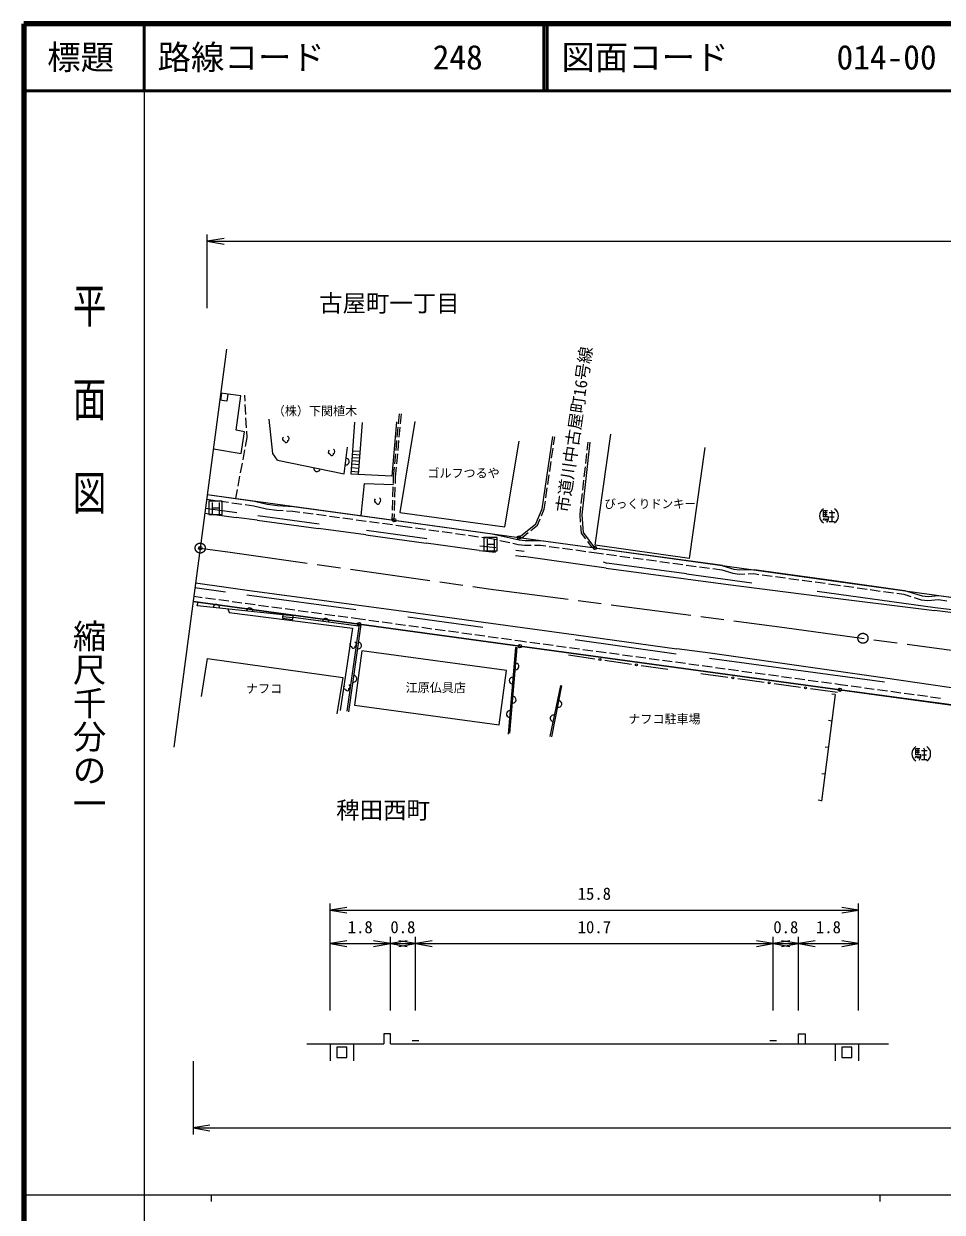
# Model space of a CAD drawing. Units: millimetres, scale not verified, with parts at other scales. Extents: x 40000 to 680000, y 20000 to 380000.
# Drawn here: x 40000 to 177322, y 202409 to 380000 of the extents above; entities that cross this region are included whole.
import ezdxf
from ezdxf.enums import TextEntityAlignment as Align

# ---------------------------------------------------------------- set-up
doc = ezdxf.new("R2010")
doc.units = ezdxf.units.MM
doc.header["$LTSCALE"] = 1000
doc.header["$PDMODE"] = 32
doc.header["$PDSIZE"] = 500
doc.linetypes.add('CHAIN', pattern=[18.5, 12, -1.5, 3.5, -1.5])
for name, color, linetype, lineweight in [('M-BGD', 7, 'Continuous', 25), ('M-BMK', 2, 'CHAIN', 13), ('M-BMK-HTXT', 7, 'Continuous', 13), ('M-BMK-OTRS', 5, 'Continuous', 25), ('M-BMK-ROW', 30, 'Continuous', 25), ('M-STR-HTXT', 7, 'Continuous', 13), ('M-STR-STRC', 7, 'Continuous', 25), ('M-TTL', 2, 'Continuous', 140), ('M-TTL-BAND', 7, 'Continuous', 25), ('M-TTL-LINE', 7, 'Continuous', 50)]:
    doc.layers.add(name, color=color, linetype=linetype, lineweight=lineweight)
doc.layers.add('M-OTRS', color=6, linetype='Continuous')
doc.layers.add('M-TTL-TXT', color=7, linetype='Continuous')
doc.styles.add('@ＭＳ ゴシック', font='')
doc.styles.add('ＭＳ ゴシック', font='')
doc.styles.get('@ＭＳ ゴシック').set_extended_font_data('@MS Gothic')
doc.styles.get('ＭＳ ゴシック').set_extended_font_data('MS Gothic')

# ---------------------------------------------------------------- blocks, each defined once
blk = doc.blocks.new('open_arrow')
at = {"color": 0, "linetype": 'Continuous', "lineweight": -2}
blk.add_lwpolyline([(7.5, 1.25), (0, 0), (7.5, -1.25)], dxfattribs=at)

msp = doc.modelspace()

# ---------------------------------------------------------------- linework, layer by layer
at = {"layer": 'M-BGD'}
for p, q in [((70371, 323596), (69317, 323737)), ((69567, 324797), (69422, 323723)), ((72433, 324404), (69460, 324816)), ((70516, 324670), (70371, 323596)), ((71743, 319262), (72433, 324404)), ((73082, 323603), (73029, 324524)), ((73197, 321607), (73111, 323104)), ((96019, 320229), (96156, 321733)), ((96318, 320206), (96455, 321706)), ((73312, 319610), (73226, 321107)), ((77215, 315796), (76688, 320895)), ((88927, 312707), (89511, 320457)), ((90038, 312649), (90622, 320399)), ((95724, 320499), (95019, 312389)), ((95837, 318237), (95974, 319731)), ((96136, 318215), (96273, 319708)), ((98487, 320552), (96205, 306948)), ((72992, 319028), (71743, 319262)), ((72488, 315793), (72992, 319028)), ((73141, 316814), (73395, 318190)), ((73395, 318190), (73341, 319111)), ((117515, 307535), (119092, 318317)), ((119213, 317069), (119389, 318274)), ((125442, 302084), (127786, 318670)), ((68350, 316472), (72488, 315793)), ((72779, 314847), (73051, 316322)), ((89190, 316202), (90299, 316118)), ((95656, 316246), (95792, 317739)), ((95955, 316223), (96091, 317717)), ((111945, 304824), (114073, 317608)), ((118923, 315090), (119140, 316574)), ((123465, 306627), (124692, 317462)), ((124257, 316287), (124394, 317496)), ((139528, 300093), (141872, 316679)), ((72418, 312880), (72689, 314355)), ((77960, 314806), (77215, 315796)), ((89078, 314720), (90188, 314637)), ((89115, 315199), (90224, 315115)), ((89151, 315686), (90261, 315602)), ((95474, 314254), (95610, 315748)), ((95773, 314231), (95909, 315725)), ((118634, 313111), (118851, 314595)), ((124032, 314300), (124201, 315791)), ((95019, 312389), (88927, 312707)), ((88960, 313147), (90069, 313063)), ((89000, 313680), (90109, 313596)), ((89042, 314238), (90151, 314154)), ((95291, 312252), (95428, 313756)), ((95591, 312234), (95728, 313733)), ((118345, 311132), (118562, 312616)), ((123807, 312313), (123976, 313803)), ((72056, 310913), (72327, 312388)), ((90429, 306501), (90946, 311302)), ((90946, 311302), (95258, 311158)), ((95203, 309309), (95248, 310808)), ((95263, 311308), (95291, 312252)), ((95562, 311278), (95591, 312234)), ((123582, 310326), (123751, 311816)), ((67443, 309647), (74514, 308650)), ((71712, 309045), (71965, 310421)), ((95502, 309279), (95547, 310778)), ((118055, 309153), (118272, 310637)), ((123357, 308338), (123526, 309829)), ((71843, 306915), (67165, 307558)), ((67350, 308953), (68640, 308771)), ((69135, 308701), (70620, 308492)), ((71115, 308422), (72601, 308213)), ((73096, 308143), (74385, 307961)), ((74385, 307961), (76274, 307518)), ((74514, 308650), (76398, 308208)), ((76274, 307518), (77858, 307320)), ((76398, 308208), (77923, 308018)), ((77858, 307320), (78803, 307264)), ((77923, 308018), (80315, 307875)), ((79302, 307234), (80247, 307178)), ((80315, 307875), (96758, 305640)), ((95143, 307309), (95188, 308809)), ((95442, 307279), (95487, 308779)), ((116545, 305262), (117515, 307535)), ((117397, 306494), (117807, 307453)), ((117807, 307453), (117983, 308658)), ((123164, 306633), (123301, 307841)), ((159593, 306306), (159593, 307244)), ((159593, 307244), (160178, 307244)), ((159891, 307244), (159891, 306306)), ((160712, 307308), (160886, 307014)), ((74985, 306507), (84172, 305283)), ((80247, 307178), (81271, 307039)), ((81766, 306972), (83252, 306770)), ((83748, 306702), (85234, 306500)), ((85730, 306433), (87216, 306231)), ((87711, 306163), (89198, 305961)), ((89693, 305894), (91180, 305692)), ((91675, 305625), (93161, 305423)), ((95099, 305865), (95128, 306810)), ((95398, 305824), (95427, 306780)), ((96205, 306948), (111945, 304824)), ((96758, 305640), (110038, 303779)), ((116792, 305076), (117201, 306035)), ((123248, 305508), (123164, 306633)), ((123662, 303994), (123465, 306627)), ((159596, 306070), (159478, 305780)), ((159593, 306953), (160123, 306953)), ((159593, 306658), (160120, 306658)), ((160301, 306306), (159593, 306306)), ((159713, 306072), (159774, 305780)), ((159889, 306070), (159948, 305781)), ((160007, 306070), (160124, 305835)), ((160010, 305604), (160120, 305543)), ((160120, 305543), (160243, 305711)), ((160243, 305711), (160301, 306002)), ((160301, 306002), (160301, 306306)), ((160418, 305601), (161232, 305601)), ((160421, 306953), (161242, 306953)), ((160421, 306953), (161236, 306953)), ((160479, 306306), (161177, 306306)), ((160825, 306953), (160825, 305601)), ((91231, 304342), (100285, 303076)), ((93657, 305355), (95143, 305153)), ((95639, 305086), (96662, 304947)), ((96662, 304947), (98089, 304747)), ((98584, 304677), (100070, 304469)), ((100565, 304400), (102050, 304191)), ((102546, 304122), (104031, 303914)), ((104526, 303844), (106012, 303636)), ((110038, 303779), (114060, 302897)), ((110038, 303779), (117327, 302780)), ((114039, 303231), (116545, 305262)), ((114447, 303175), (115425, 303968)), ((115814, 304283), (116792, 305076)), ((123370, 303885), (123285, 305010)), ((124020, 303013), (123370, 303885)), ((125385, 301684), (123662, 303994)), ((106507, 303567), (107992, 303358)), ((108171, 301996), (110604, 301735)), ((108488, 303289), (109915, 303089)), ((109915, 303089), (110703, 302916)), ((111192, 302809), (112657, 302488)), ((113145, 302381), (113934, 302208)), ((113934, 302208), (114907, 302066)), ((114060, 302897), (114956, 302766)), ((114907, 302066), (115844, 302071)), ((114956, 302766), (117327, 302780)), ((116344, 302074), (117282, 302080)), ((117282, 302080), (118066, 301973)), ((117327, 302780), (125385, 301684)), ((118562, 301906), (120048, 301704)), ((124969, 301741), (124319, 302612)), ((139528, 300093), (125442, 302084)), ((113577, 301318), (114809, 301193)), ((120543, 301636), (122030, 301434)), ((122525, 301367), (124011, 301165)), ((124507, 301097), (125291, 300990)), ((125291, 300990), (126655, 300805)), ((125385, 301684), (144462, 299095)), ((127150, 300738), (128636, 300536)), ((129132, 300469), (130618, 300267)), ((131114, 300200), (132600, 299998)), ((126610, 299619), (127158, 299412)), ((139073, 297805), (127158, 299412)), ((133096, 299931), (134582, 299729)), ((135077, 299662), (136564, 299460)), ((137059, 299393), (138546, 299191)), ((139041, 299124), (140527, 298922)), ((141023, 298855), (142509, 298653)), ((143005, 298586), (144368, 298401)), ((144368, 298401), (146026, 297901)), ((144542, 298975), (146151, 298489)), ((146151, 298489), (147017, 298379)), ((147017, 298379), (149201, 298432)), ((149201, 298432), (161158, 296814)), ((139073, 297805), (148868, 296480)), ((146026, 297901), (146986, 297778)), ((146986, 297778), (147827, 297799)), ((148327, 297810), (149168, 297831)), ((149168, 297831), (149919, 297729)), ((150415, 297662), (151901, 297461)), ((152397, 297394), (153883, 297193)), ((154379, 297126), (155865, 296925)), ((156361, 296857), (157847, 296656)), ((158343, 296589), (159829, 296388)), ((161158, 296814), (171700, 295333)), ((65594, 295748), (70171, 295136)), ((176252, 292706), (158632, 295178)), ((160325, 296321), (161076, 296220)), ((161076, 296220), (162113, 296074)), ((162608, 296004), (164094, 295796)), ((164589, 295726), (166074, 295517)), ((166569, 295448), (168055, 295239)), ((168550, 295170), (170035, 294961)), ((170530, 294891), (171568, 294746)), ((171700, 295333), (174313, 294514)), ((90134, 290293), (65317, 293667)), ((66678, 294239), (65416, 294410)), ((68660, 293969), (67173, 294171)), ((70642, 293700), (69155, 293902)), ((72623, 293430), (71137, 293633)), ((74605, 293161), (73119, 293363)), ((73328, 294681), (89672, 292465)), ((76587, 292892), (75100, 293094)), ((171568, 294746), (172641, 294409)), ((173118, 294260), (174192, 293923)), ((174192, 293923), (175189, 293822)), ((174313, 294514), (175195, 294424)), ((175189, 293822), (176775, 293955)), ((175195, 294424), (176790, 294558)), ((176775, 293955), (178012, 293786)), ((176790, 294558), (207620, 290363)), ((70517, 292552), (70724, 292024)), ((70724, 292024), (89137, 289690)), ((78569, 292622), (77082, 292824)), ((78759, 291839), (78671, 291173)), ((78708, 291450), (80257, 291282)), ((78744, 291724), (80284, 291558)), ((80550, 292353), (79064, 292555)), ((80230, 291004), (80291, 291631)), ((90092, 289998), (80259, 291274)), ((82532, 292083), (81046, 292285)), ((84514, 291814), (83028, 292016)), ((86496, 291544), (85009, 291746)), ((88477, 291275), (86991, 291477)), ((97412, 291385), (108656, 289821)), ((186643, 291507), (176252, 292706)), ((78671, 291173), (80230, 291004)), ((89137, 289690), (87298, 277358)), ((90134, 290293), (88283, 277265)), ((88580, 277186), (90437, 290251)), ((90235, 291036), (88973, 291208)), ((114185, 286995), (90134, 290293)), ((91115, 290915), (90235, 291036)), ((93097, 290644), (91610, 290847)), ((95078, 290372), (93592, 290576)), ((97059, 290100), (95573, 290304)), ((99041, 289828), (97555, 290032)), ((101022, 289557), (99536, 289761)), ((103004, 289285), (101518, 289489)), ((104985, 289013), (103499, 289217)), ((106967, 288742), (105481, 288945)), ((108948, 288470), (107462, 288674)), ((110930, 288198), (109444, 288402)), ((112911, 287926), (111425, 288130)), ((114287, 287738), (113406, 287859)), ((115166, 287618), (114287, 287738)), ((122465, 287968), (137527, 285867)), ((90535, 286290), (89441, 278172)), ((112190, 283371), (90535, 286290)), ((113513, 286820), (112409, 273850)), ((112678, 274008), (113790, 286796)), ((113513, 286820), (113790, 286796)), ((162019, 280483), (114185, 286995)), ((117147, 287348), (115661, 287551)), ((119129, 287079), (117643, 287281)), ((121111, 286809), (119625, 287011)), ((123093, 286539), (121606, 286741)), ((125074, 286269), (123588, 286472)), ((127056, 285999), (125570, 286202)), ((129038, 285730), (127551, 285932)), ((66555, 279482), (67483, 285162)), ((67483, 285162), (87691, 282329)), ((121438, 285700), (125406, 285122)), ((126890, 284906), (130848, 284330)), ((131019, 285460), (129533, 285662)), ((133001, 285190), (131515, 285392)), ((134983, 284920), (133497, 285123)), ((136965, 284651), (135478, 284853)), ((138946, 284381), (137460, 284583)), ((140928, 284111), (139442, 284313)), ((142502, 285203), (168684, 281645)), ((111095, 275253), (112190, 283371)), ((132333, 284114), (136300, 283537)), ((141242, 282934), (145252, 282379)), ((142910, 283841), (141424, 284044)), ((144892, 283571), (143405, 283774)), ((146873, 283302), (145387, 283504)), ((148855, 283032), (147369, 283234)), ((150837, 282762), (149350, 282964)), ((152818, 282492), (151332, 282695)), ((154800, 282223), (153314, 282425)), ((87691, 282329), (86823, 276860)), ((120224, 281104), (118650, 273497)), ((118972, 273456), (120460, 281053)), ((120224, 281104), (120460, 281053)), ((146738, 282174), (150700, 281626)), ((152186, 281421), (156149, 280873)), ((156782, 281953), (155296, 282155)), ((158764, 281683), (157277, 281885)), ((157634, 280667), (161644, 280113)), ((160745, 281413), (159259, 281616)), ((162120, 281226), (161241, 281346)), ((163203, 281078), (162120, 281226)), ((165185, 280808), (163698, 281011)), ((167166, 280537), (165680, 280740)), ((161319, 279772), (159284, 263858)), ((161319, 279772), (160823, 279835)), ((192423, 276334), (162019, 280483)), ((169148, 280267), (167662, 280470)), ((171130, 279997), (169643, 280199)), ((173111, 279726), (171625, 279929)), ((175093, 279456), (173607, 279659)), ((177074, 279185), (175588, 279388)), ((89441, 278172), (111095, 275253)), ((160811, 275804), (160315, 275867)), ((160304, 271836), (159808, 271900)), ((173396, 270782), (173396, 271720)), ((173396, 271720), (173981, 271720)), ((173693, 271720), (173693, 270782)), ((174514, 271784), (174689, 271490)), ((173398, 270546), (173281, 270256)), ((173396, 271429), (173926, 271429)), ((173396, 271135), (173923, 271135)), ((174104, 270782), (173396, 270782)), ((173516, 270548), (173576, 270256)), ((173692, 270546), (173751, 270257)), ((173809, 270546), (173927, 270311)), ((173813, 270080), (173923, 270019)), ((173923, 270019), (174046, 270187)), ((174046, 270187), (174104, 270478)), ((174104, 270478), (174104, 270782)), ((174220, 270077), (175035, 270077)), ((174223, 271429), (175045, 271429)), ((174223, 271429), (175038, 271429)), ((174282, 270782), (174980, 270782)), ((174628, 271429), (174628, 270077)), ((159797, 267868), (159301, 267932)), ((159289, 263901), (158793, 263964)), ((82310, 227550), (93810, 227550)), ((85810, 227550), (85810, 225050)), ((89310, 227550), (89310, 225050)), ((94810, 229050), (93810, 229050)), ((93810, 229050), (93810, 227550)), ((94810, 227550), (94810, 229050)), ((94810, 227550), (98560, 227550)), ((98060, 228050), (99060, 228050)), ((98560, 227550), (152060, 227550)), ((151560, 228050), (152560, 228050)), ((152060, 227550), (155810, 227550)), ((155810, 227550), (155810, 229050)), ((155810, 229050), (156810, 229050)), ((155810, 227550), (169310, 227550)), ((156810, 229050), (156810, 227550)), ((161310, 227550), (161310, 225050)), ((164810, 227550), (164810, 225050)), ((86810, 227050), (86810, 225550)), ((88310, 227050), (86810, 227050)), ((86810, 225550), (88310, 225550)), ((88310, 225550), (88310, 227050)), ((162310, 227050), (162310, 225550)), ((163810, 227050), (162310, 227050)), ((162310, 225550), (163810, 225550)), ((163810, 225550), (163810, 227050))]:
    msp.add_line(p, q, dxfattribs=at)
for points in [[(77960, 314806), (87924, 312755), (88415, 316721)], [(78736, 291668), (65944, 293044), (66067, 293565)]]:
    msp.add_lwpolyline(points, dxfattribs=at)
for centre in [(126148, 285014), (131590, 284222), (145995, 282277), (151443, 281523), (156891, 280770)]:
    msp.add_circle(centre, 150, dxfattribs=at)
for centre, radius, start, end in [((78979, 317950), 299, 122.3399, 266.17333), ((79376, 318012), 299, 291.60973, 75.44317), ((79225, 317676), 267, 185.42012, 12.36294), ((85816, 316008), 299, 122.3399, 266.17333), ((86213, 316070), 299, 291.60973, 75.44317), ((86062, 315735), 267, 185.42012, 12.36294), ((88149, 314568), 500, 262.94614, 82.94614), ((83837, 313596), 500, 168.37226, 348.37226), ((93106, 308797), 299, 291.60973, 75.44317), ((92709, 308735), 299, 122.3399, 266.17333), ((92955, 308462), 267, 185.42012, 12.36294), ((160253, 306453), 1264, 123.85503, 236.14497), ((160524, 306453), 1264, 303.85503, 56.14497), ((68794, 292737), 500, 353.86123, 173.86123), ((73765, 292202), 500, 353.86123, 173.86123), ((85133, 290641), 500, 352.60541, 172.60541), ((89030, 287223), 299, 122.3399, 266.17333), ((89276, 286950), 267, 185.42012, 12.36294), ((89426, 287285), 299, 291.60973, 75.44317), ((89987, 287086), 500, 261.91218, 81.91218), ((113545, 283970), 500, 265.02721, 85.02721), ((89283, 282136), 500, 261.91218, 81.91218), ((88114, 280868), 299, 122.3399, 266.17333), ((88360, 280595), 267, 185.42012, 12.36294), ((88510, 280930), 299, 291.60973, 75.44317), ((113089, 281838), 500, 85.13578, 265.13578), ((113111, 278989), 500, 265.02721, 85.02721), ((119933, 278363), 500, 258.91631, 78.91631), ((112665, 276856), 500, 85.13578, 265.13578), ((119211, 276208), 500, 78.30318, 258.30318), ((174056, 270929), 1264, 123.85503, 236.14497), ((174327, 270929), 1264, 303.85503, 56.14497)]:
    msp.add_arc(centre, radius, start, end, dxfattribs=at)
at = {"layer": 'M-BMK'}
for p, q in [((66379, 301652), (70510, 301095)), ((70510, 301095), (109486, 295587)), ((109486, 295587), (153735, 289767)), ((153735, 289767), (235997, 278601))]:
    msp.add_line(p, q, dxfattribs=at)
for centre in [(66379, 301652), (165466, 288175)]:
    msp.add_circle(centre, 750, dxfattribs=at)
at = {"layer": 'M-BMK-OTRS'}
for p, q in [((70335, 331390), (66379, 301652)), ((66379, 301652), (62424, 271914))]:
    msp.add_line(p, q, dxfattribs=at)
at = {"layer": 'M-BMK-ROW'}
for points in [[(67443, 309647), (95398, 305824), (114039, 303231), (125385, 301684), (176790, 294558), (248247, 284712), (282606, 280168)], [(65317, 293667), (90134, 290293), (114185, 286995), (162019, 280483), (227461, 271532), (260230, 267107), (330116, 257372)]]:
    msp.add_lwpolyline(points, dxfattribs=at)
for centre in [(95398, 305824), (114039, 303231), (125385, 301684), (90134, 290293), (114185, 286995), (162019, 280483)]:
    msp.add_circle(centre, 250, dxfattribs=at)
at = {"layer": 'M-OTRS'}
msp.add_point((66379, 301652), dxfattribs=at)
at = {"layer": 'M-STR-HTXT'}
for p, q in [((67443, 337500), (67443, 348500)), ((67443, 347500), (533765, 347500)), ((85810, 232550), (85810, 248550)), ((85810, 247550), (164810, 247550)), ((164810, 232550), (164810, 248550)), ((94810, 232550), (94810, 243550)), ((98560, 232550), (98560, 243550)), ((152060, 232550), (152060, 243550)), ((155810, 232550), (155810, 243550)), ((85810, 242550), (94810, 242550)), ((94810, 242550), (98560, 242550)), ((98560, 242550), (152060, 242550)), ((152060, 242550), (155810, 242550)), ((155810, 242550), (164810, 242550)), ((65317, 225000), (65317, 214000)), ((65317, 215000), (374971, 215000))]:
    msp.add_line(p, q, dxfattribs=at)
at = {"layer": 'M-STR-STRC'}
for p, q in [((69676, 308655), (67676, 308655)), ((67676, 308655), (67676, 306655)), ((68216, 306740), (68216, 308440)), ((68216, 307655), (69208, 307655)), ((69208, 308451), (69208, 306746)), ((69676, 306655), (69676, 308655)), ((67073, 306865), (71751, 306231)), ((67676, 306655), (69676, 306655)), ((74892, 305813), (71751, 306231)), ((74892, 305813), (84079, 304589)), ((91134, 303649), (84079, 304589)), ((91134, 303649), (100188, 302383)), ((108096, 301300), (100188, 302383)), ((110776, 303224), (108776, 303224)), ((108776, 303224), (108776, 301224)), ((109316, 301308), (109316, 303008)), ((109316, 302224), (110308, 302224)), ((110308, 303019), (110308, 301314)), ((110776, 301224), (110776, 303224)), ((108096, 301300), (110529, 301039)), ((108776, 301224), (110776, 301224)), ((113496, 300522), (114727, 300397)), ((127058, 298669), (114727, 300397)), ((127058, 298669), (138973, 297062)), ((138973, 297062), (145299, 296206)), ((65686, 296442), (70264, 295829)), ((70264, 295829), (73422, 295375)), ((73422, 295375), (89766, 293159)), ((145299, 296206), (158572, 294509)), ((89766, 293159), (97515, 292128)), ((158572, 294509), (176183, 292312)), ((97515, 292128), (108759, 290564)), ((186605, 291004), (176183, 292312)), ((108759, 290564), (122568, 288711)), ((122568, 288711), (137630, 286610)), ((142605, 285963), (137630, 286610)), ((168767, 282226), (142605, 285963)), ((180738, 280488), (168767, 282226))]:
    msp.add_line(p, q, dxfattribs=at)
at = {"layer": 'M-TTL'}
for p, q in [((40000, 380000), (40000, 20000)), ((680000, 380000), (40000, 380000))]:
    msp.add_line(p, q, dxfattribs=at)
at = {"layer": 'M-TTL-BAND'}
for p, q in [((58000, 370000), (58000, 20000)), ((40000, 205000), (579000, 205000)), ((68000, 205000), (68000, 204000)), ((168000, 205000), (168000, 204000))]:
    msp.add_line(p, q, dxfattribs=at)
at = {"layer": 'M-TTL-LINE'}
for p, q in [((58000, 380000), (58000, 370000)), ((117750, 380000), (117750, 370000)), ((118250, 380000), (118250, 370000)), ((40000, 370000), (680000, 370000))]:
    msp.add_line(p, q, dxfattribs=at)

# ---------------------------------------------------------------- block references
at = {"layer": 'M-STR-HTXT', "xscale": 333, "yscale": 333}
for p in [(67443, 347500), (85810, 247550), (85810, 242550), (94810, 242550), (98560, 242550), (152060, 242550), (155810, 242550), (65317, 215000)]:
    msp.add_blockref('open_arrow', p, dxfattribs=at)
at = {"layer": 'M-STR-HTXT', "xscale": 333, "yscale": 333, "rotation": 180}
for p in [(164810, 247550), (94810, 242550), (98560, 242550), (152060, 242550), (155810, 242550), (164810, 242550)]:
    msp.add_blockref('open_arrow', p, dxfattribs=at)

# ---------------------------------------------------------------- texts
at = {"layer": 'M-BGD', "style": 'ＭＳ ゴシック'}
for s, p in [('（株）下関植木', (83537, 322127)), ('ゴルフつるや', (105758, 312846)), ('ナフコ', (75933, 280645)), ('江原仏具店', (101594, 280779)), ('ナフコ駐車場', (135793, 276099))]:
    msp.add_text(s, height=1320, dxfattribs=at).set_placement(p, align=Align.MIDDLE_CENTER)
at = {"layer": 'M-BGD', "style": 'ＭＳ ゴシック', "width": 0.95}
msp.add_text('びっくりドンキー', height=1320, dxfattribs=at).set_placement((133662, 308259), align=Align.MIDDLE_CENTER)
at = {"layer": 'M-BMK-HTXT', "style": 'ＭＳ ゴシック'}
for s, p in [('古屋町一丁目', (94665, 338243)), ('稗田西町', (93731, 262492))]:
    msp.add_text(s, height=2566, dxfattribs=at).set_placement(p, align=Align.MIDDLE_CENTER)
msp.add_text('市道川中古屋町16号線', height=1833, rotation=81.68, dxfattribs=at).set_placement((120504, 307004), align=Align.MIDDLE_LEFT)
at = {"layer": 'M-STR-HTXT', "style": 'ＭＳ ゴシック'}
for s, p in [('15.8', (125310, 248550)), ('1.8', (90310, 243550)), ('0.8', (96685, 243550)), ('10.7', (125310, 243550)), ('0.8', (153935, 243550)), ('1.8', (160310, 243550))]:
    msp.add_text(s, height=1833, dxfattribs=at).set_placement(p, align=Align.BOTTOM_CENTER)
at = {"layer": 'M-TTL-BAND', "style": '@ＭＳ ゴシック', "width": 1.4}
msp.add_text('平  面  図', height=3666, rotation=270, dxfattribs=at).set_placement((49777, 306475), align=Align.MIDDLE_RIGHT)
at = {"layer": 'M-TTL-BAND', "style": '@ＭＳ ゴシック'}
msp.add_text('縮尺千分の一', height=3666, rotation=270, dxfattribs=at).set_placement((49777, 261030), align=Align.MIDDLE_RIGHT)
at = {"layer": 'M-TTL-TXT', "style": 'ＭＳ ゴシック'}
msp.add_text('標題', height=3666, dxfattribs=at).set_placement((48500, 375000), align=Align.MIDDLE_CENTER)
for s, p in [('路線コード', (60000, 375000)), ('248', (101142, 375000)), ('図面コード', (120380, 375000)), ('014-00', (161521, 375000))]:
    msp.add_text(s, height=3666, dxfattribs=at).set_placement(p, align=Align.MIDDLE_LEFT)

doc.saveas('drawing.dxf')
